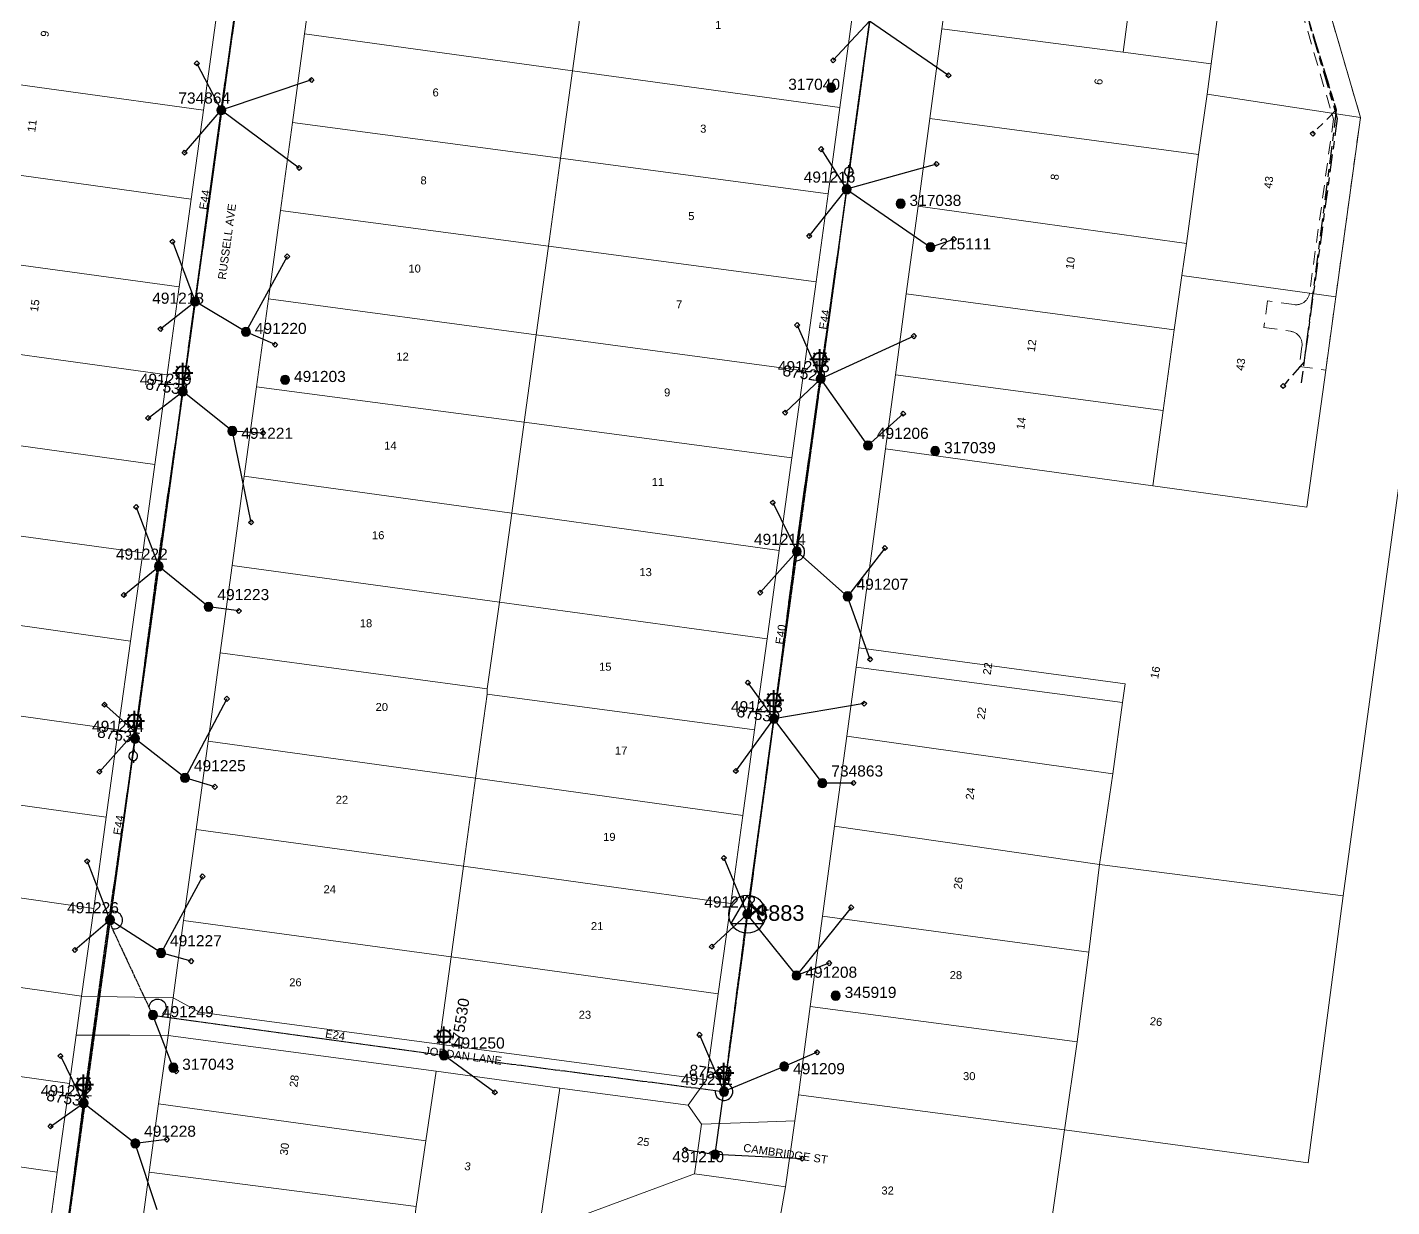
# Model space of a CAD drawing. Header units: metres. Extents: x 275581 to 277562, y 6265937 to 6267965.
# Drawn here: x 276412.4 to 276719.3, y 6266772.4 to 6267037.7 of the extents above; entities that cross this region are included whole.
import ezdxf
from ezdxf.enums import TextEntityAlignment as Align

# ---------------------------------------------------------------- set-up
doc = ezdxf.new("R2010")
doc.units = ezdxf.units.M
for name, pattern in [('Cable Exist OH', [1, 1, 0]), ('Cable Exist UG', [8.2, 4, -1.2, 1.8, -1.2]), ('Dash', [5, 3, -2])]:
    doc.linetypes.add(name, pattern=pattern)
doc.layers.get('0').update_dxf_attribs({"color": 6})
for name, color, linetype, lineweight in [('Cadastre Easements_SP_EXT', 9, 'Continuous', 5), ('Cadastre Land Parcels_SP_EXT', 9, 'Continuous', 5), ('Cadastre Roads_SP_EXT', 9, 'Continuous', 5)]:
    doc.layers.add(name, color=color, linetype=linetype, lineweight=lineweight)
for name, color, linetype in [('Equip_LV_EXT', 7, 'Continuous'), ('Equip_SP_LV_EXT', 7, 'Continuous'), ('Equip_SP_SL_EXT', 7, 'Continuous'), ('Mains_HV_EXT', 7, 'Continuous'), ('Mains_LV_EXT', 7, 'Continuous'), ('Mains_SL_EXT', 7, 'Continuous'), ('Services_SP_EXT', 7, 'Continuous'), ('Sub_SP_TR_HV_LV_EXT', 7, 'Continuous'), ('SupportsOH_SP_TR_HV_LV_SL_EXT', 7, 'Continuous'), ('Trench_SP_EXT', 7, 'Continuous')]:
    doc.layers.add(name, color=color, linetype=linetype)
doc.styles.add('iecARIAL', font='arial.ttf', dxfattribs={"height": 2})
doc.styles.add('POLE_LABEL', font='arial.ttf')
doc.styles.get("Standard").update_dxf_attribs({"font": 'arial.ttf'})

# ---------------------------------------------------------------- blocks, each defined once
blk = doc.blocks.new('SUB_POLE_EXT')
blk.add_wipeout([(0, 4.22), (0.42, 4.2), (0.83, 4.14), (1.21, 4.05), (1.62, 3.9), (1.99, 3.72), (2.35, 3.51), (2.68, 3.26), (2.99, 2.99), (3.28, 2.66), (3.52, 2.34), (3.76, 1.92), (3.9, 1.62), (4.04, 1.23), (4.18, 0.63), (4.22, 0), (4.18, -0.61), (4.06, -1.15), (3.9, -1.62), (3.58, -2.24), (3.22, -2.73), (2.97, -3.01), (2.68, -3.26), (2.36, -3.5), (2, -3.72), (1.64, -3.89), (1.25, -4.03), (0.82, -4.14), (0.42, -4.2), (0, -4.22), (-0.41, -4.2), (-0.8, -4.15), (-1.21, -4.05), (-1.62, -3.9), (-1.99, -3.73), (-2.35, -3.51), (-2.68, -3.26), (-2.96, -3.02), (-3.23, -2.72), (-3.51, -2.35), (-3.71, -2.01), (-3.91, -1.6), (-4.05, -1.21), (-4.16, -0.76), (-4.22, -0.14), (-4.21, 0.39), (-4.14, 0.83), (-4.03, 1.27), (-3.9, 1.63), (-3.71, 2.02), (-3.5, 2.37), (-3.28, 2.67), (-2.99, 2.99), (-2.68, 3.27), (-2.33, 3.52), (-1.98, 3.73), (-1.63, 3.9), (-1.2, 4.05), (-0.78, 4.15), (-0.4, 4.21)])
blk.add_line((2.16, 0.48), (2.16, 0.48, 0))
blk.add_lwpolyline([(-4.22, 0, 1), (4.22, 0, 1)], format="xyb", close=True)
blk.add_lwpolyline([(2.14, 0.52), (0, 4.22), (-3.66, -2.11), (3.66, -2.11)], close=True)
for tag, height, flags, p in [('ASSET_NUM', 3.5, 8, (2, 2)), ('STREET_CODE', 0.2, 9, (1.5, 0)), ('CONSTRUCTED_VOLTAGE', 0.2, 9, (1.5, -0.2)), ('OPERATING_VOLTAGE', 0.2, 9, (1.5, -0.6)), ('OPERATED_BY', 0.2, 9, (1.5, -0.8)), ('ORIENTATION', 0.2, 9, (1.5, -1.2)), ('OWNED_BY', 0.2, 9, (1.5, -1.4)), ('SECONDARY_VOLTAGE', 0.2, 9, (1.5, -1.6)), ('STATE', 0.2, 9, (1.5, -1.8)), ('SUBSTATION_TYPE', 0.2, 9, (1.5, -2)), ('STREETNAME', 0.2, 9, (1.5, -2.8)), ('SUBURB', 0.2, 9, (1.5, -3)), ('NO_PHASES', 0.2, 9, (1.5, -0.4)), ('MAINTAINED_BY', 0.2, 9, (1.5, -1)), ('USAGE', 0.2, 9, (1.5, -2.2)), ('LEGEND', 0.2, 9, (1.5, -2.4)), ('LOCATION', 0.2, 9, (1.5, -2.6)), ('Z', 0.2, 1, (1.5, -3.4)), ('NOTES', 0.2, 9, (1.5, -3.2))]:
    blk.add_attdef(tag, text='', height=height, dxfattribs=dict(flags=flags)).set_placement(p, align=Align.MIDDLE_LEFT)
blk = doc.blocks.new('LV_OH_LINKS_OPEN_EXT')
for p, q in [((-0.17, 4.97), (-0.17, 5.46)), ((0.17, 4.97), (0.17, 5.46)), ((-0.17, 3), (-0.17, 2.5)), ((0.17, 3), (0.17, 2.5))]:
    blk.add_line(p, q)
blk.add_lwpolyline([(0, 2.99, 1), (0, 4.98, 1)], format="xyb", close=True)
at = {"flags": 9}
for tag, p in [('ACTUAL_STATUS', (0, 0)), ('CONSTRUCTED_VOLTAGE', (0, -0.2)), ('OPERATING_VOLTAGE', (0, -0.6)), ('ORIENTATION', (0, -0.8)), ('OWNED_BY', (0, -1)), ('STATE', (0, -1.2)), ('SWITCH_TYPE', (0, -1.4)), ('NO_PHASES', (0, -0.4)), ('USAGE', (0, -1.6)), ('LEGEND', (0, -1.8)), ('NOTES', (0, -2))]:
    blk.add_attdef(tag, text='', height=0.2, dxfattribs=at).set_placement(p, align=Align.MIDDLE_LEFT)
at = {"flags": 1}
blk.add_attdef('Z', (0, 0), '', height=0.2, dxfattribs=at)
blk = doc.blocks.new('LV_OH_LINKS_DISTFUSE_EXT')
for p, q in [((0, 0), (0.96, 0)), ((3.84, 0), (4.8, 0))]:
    blk.add_line(p, q)
blk.add_lwpolyline([(3.84, -1.2), (3.84, 1.2), (0.96, -1.2), (0.96, 1.2)], close=True)
at = {"flags": 9}
for tag, p in [('ACTUAL_STATUS', (0, 0)), ('CONSTRUCTED_VOLTAGE', (0, -0.2)), ('OPERATING_VOLTAGE', (0, -0.6)), ('ORIENTATION', (0, -0.8)), ('OWNED_BY', (0, -1)), ('STATE', (0, -1.2)), ('SWITCH_TYPE', (0, -1.4)), ('NO_PHASES', (0, -0.4)), ('USAGE', (0, -1.6)), ('NOTES', (0, -1.8))]:
    blk.add_attdef(tag, text='', height=0.2, dxfattribs=at).set_placement(p, align=Align.MIDDLE_LEFT)
at = {"flags": 1}
blk.add_attdef('Z', (0, 0), '', height=0.2, dxfattribs=at)
blk = doc.blocks.new('SL_LANTERN_EXT')
at = {"lineweight": 40}
for p, q in [((0, 1.97), (0, 6.47)), ((-2.25, 4.22), (2.25, 4.22)), ((-1.46, 5.68), (-1.06, 5.28)), ((-1.46, 2.76), (-1.06, 3.16)), ((1.46, 5.68), (1.06, 5.28)), ((1.46, 2.76), (1.06, 3.16)), ((0, 0), (0, 2.72))]:
    blk.add_line(p, q, dxfattribs=at)
blk.add_circle((0, 4.22), 1.5, dxfattribs=at)
at = {"style": 'iecARIAL', "flags": 8}
blk.add_attdef('ASSET_NUM', (1.5, 1.5), '', height=2.5, dxfattribs=at)
for tag, p, height, flags in [('OPERATING_VOLTAGE', (0.98, -1.65), 0.2, 9), ('ORIENTATION', (0.98, -1.85), 0.2, 9), ('OWNED_BY', (0.98, -2.05), 0.2, 9), ('STATE', (0.98, -2.25), 0.2, 9), ('CONSTRUCTED_VOLTAGE', (0.98, -0.65), 0.2, 9), ('CONTROL_TYPE', (0.98, -0.85), 0.2, 9), ('LANTERN_PURPOSE', (0.98, -1.05), 0.2, 9), ('LANTERN_TYPE', (0.98, -1.25), 0.2, 9), ('NO_PHASES', (0.98, -1.45), 0.2, 9), ('USAGE', (0.98, -2.45), 0.2, 9), ('CEXIST', (0.98, -2.65), 0.2, 9), ('CNEW', (0.98, -2.85), 0.2, 9), ('CNUMBER', (0.98, -3.05), 0.2, 9), ('CREMOVE', (0.98, -3.25), 0.2, 9), ('LNUMBER', (2.18, -3.25), 2.5, 8), ('CREPLACE', (0.98, -3.45), 0.2, 9), ('LKINGHEIGHT', (0.98, -3.65), 0.2, 9), ('LBRACKET', (0.98, -3.85), 0.2, 9), ('LBRACKETVOCAB', (0.98, -4.05), 0.2, 9), ('LCATEGORY', (0.98, -4.25), 0.2, 9), ('LCHARGE1', (0.98, -4.45), 0.2, 9), ('LCHARGE1PERCENT', (0.98, -4.65), 0.2, 9), ('LCHARGE2', (0.98, -4.85), 0.2, 9), ('LCHARGE2PERCENT', (0.98, -5.05), 0.2, 9), ('LCHARGE3', (0.98, -5.25), 0.2, 9), ('LCHARGE3PERCENT', (0.98, -5.45), 0.2, 9), ('LEXIST', (0.98, -5.65), 0.2, 9), ('LLAMP', (0.98, -5.85), 0.2, 9), ('LLAMPVOCAB', (0.98, -6.05), 0.2, 9), ('LMAST', (0.98, -6.25), 0.2, 9), ('STREETNAME', (0.98, -9.25), 0.2, 9), ('LMASTVOCAB', (0.98, -6.45), 0.2, 9), ('LNEW', (0.98, -6.65), 0.2, 9), ('LANTNUMBER', (0.98, -6.85), 0.2, 9), ('LOUTREACH', (0.98, -7.25), 0.2, 9), ('LOUTREACHVOCAB', (0.98, -7.45), 0.2, 9), ('LRATECODE', (0.98, -7.65), 0.2, 9), ('LREMOVE', (0.98, -7.85), 0.2, 9), ('LREPLACE', (0.98, -8.05), 0.2, 9), ('LTYPE', (0.98, -8.25), 0.2, 9), ('LTYPEVOCAB', (0.98, -8.45), 0.2, 9), ('LEGEND', (0.98, -8.65), 0.2, 9), ('LOCATION', (0.98, -8.85), 0.2, 9), ('NOTES', (0.98, -9.05), 0.2, 9), ('SUBURB', (0.98, -9.45), 0.2, 1)]:
    blk.add_attdef(tag, p, '', height=height, dxfattribs=dict(flags=flags))
blk = doc.blocks.new('CCP_EXT')
blk.add_wipeout([(0, 0.57), (0.57, 0), (0, -0.57), (-0.57, 0)])
blk.add_lwpolyline([(-0.57, 0), (0, 0.57), (0.57, 0), (0, -0.57), (-0.57, 0)])
at = {"flags": 1}
blk.add_attdef('Z', (0, 0), '', height=0.2, dxfattribs=at)
at = {"flags": 9}
for tag, p in [('CCP_TYPE', (0, 0)), ('CONSTRUCTED_VOLTAGE', (0, -0.2)), ('OPERATING_VOLTAGE', (0, -0.6)), ('ORIENTATION', (0, -0.8)), ('OWNED_BY', (0, -1)), ('STATE', (0, -1.8)), ('NO_PHASES', (0, -0.4)), ('USAGE', (0, -1.2)), ('LEGEND', (0, -1.4)), ('LIFE_SUPPORT', (0, -1.6)), ('NOTES', (0, -2))]:
    blk.add_attdef(tag, text='', height=0.2, dxfattribs=at).set_placement(p, align=Align.MIDDLE_LEFT)
blk = doc.blocks.new('POLE_EXT')
blk.add_hatch(color=256).paths.add_polyline_path([(-1, 0, 1), (1, 0, 1)])
blk.add_lwpolyline([(-1, 0, 1), (1, 0, 1)], format="xyb", close=True)
for tag, height, flags, p in [('pNumber', 2.5, 8, (-17.84, 2.07)), ('OWNED_BY', 0.2, 9, (1.35, -0.4)), ('SPECIAL_USE', 0.2, 9, (1.35, -0.8)), ('STATE', 0.2, 9, (1.35, -1)), ('cLV', 0.2, 9, (1.35, -1.4)), ('hDepth', 0.2, 9, (1.35, -1.6)), ('hDia', 0.2, 9, (1.35, -1.8)), ('cHV', 0.2, 9, (1.35, -2)), ('PARENT', 0.2, 9, (1.35, -0.6)), ('USAGE', 0.2, 9, (1.35, -1.2)), ('LBRACKET', 0.2, 9, (1.35, -2.2)), ('LExisting', 0.2, 9, (1.35, -2.4)), ('LANTNUMBER', 0.2, 9, (1.35, -2.6)), ('LOther', 0.2, 9, (1.35, -2.8)), ('LRemove', 0.2, 9, (1.35, -3)), ('cLinedev', 0.2, 9, (1.35, -3.4)), ('pExisting', 0.2, 9, (1.35, -3.8)), ('pFooting', 0.2, 9, (1.35, -4.4)), ('pNew', 0.2, 9, (1.35, -4.6)), ('pRelocate', 0.2, 9, (1.35, -5)), ('pRemove', 0.2, 9, (1.35, -5.2)), ('pReplace', 0.2, 9, (1.35, -5.4)), ('pStay', 0.2, 9, (1.35, -5.6)), ('pType', 0.2, 9, (1.35, -5.8)), ('cspan', 0.2, 9, (1.35, -6)), ('STREETNAME', 0.2, 9, (1.35, -6.2)), ('LEGEND', 0.2, 9, (1.35, -3.2)), ('LOCATION', 0.2, 9, (1.35, -3.6)), ('PFNUMBER', 0.2, 9, (1.35, -4)), ('NEWPFNUMBER', 0.2, 9, (1.35, -4.2)), ('SUBURB', 0.2, 9, (1.35, -6.4)), ('OPERATED_BY', 0.2, 9, (1.36, -7.01)), ('NOTES', 0.2, 9, (1.35, -6.6)), ('MAINTAINED_BY', 0.2, 9, (1.36, -6.81))]:
    blk.add_attdef(tag, text='', height=height, dxfattribs=dict(flags=flags)).set_placement(p, align=Align.MIDDLE_LEFT)
at = {"style": 'POLE_LABEL'}
for tag, height, flags, p in [('ASSET_NUM', 2.5, 8, (2, 2)), ('STRUCTURE_PLANT_NUMBER', 0.2, 9, (1.35, 0.03)), ('STREET_CODE', 0.2, 9, (1.35, -0.2))]:
    blk.add_attdef(tag, text='', height=height, dxfattribs=dict(at, flags=flags)).set_placement(p, align=Align.MIDDLE_LEFT)
at = {"flags": 1}
blk.add_attdef('Z', (1.35, -7.33), '', height=0.2, dxfattribs=at)

msp = doc.modelspace()

# ---------------------------------------------------------------- linework, layer by layer
at = {"layer": 'Cadastre Land Parcels_SP_EXT', "linetype": 'Continuous'}
for points in [[(276701.92, 6267053), (276699.64, 6267060.83), (276706.32, 6267109.2), (276700.52, 6267108.93), (276698.3, 6267108.83), (276689.29, 6267108.41), (276678.74, 6267029.47), (276677.79, 6267022.68), (276705.83, 6267018.4), (276706.4, 6267018.32), (276712.29, 6267017.42), (276701.92, 6267053)], [(276678.74, 6267029.47), (276689.29, 6267108.41), (276668.88, 6267107.54), (276663.47, 6267068.4), (276661.47, 6267051.57), (276658.95, 6267032.07), (276678.74, 6267029.47)], [(276734.1, 6267031.83), (276726.35, 6267032.9), (276726.9, 6267036.86), (276728.46, 6267048.17), (276729.15, 6267053.13), (276729.64, 6267056.68), (276716.34, 6267058.52), (276699.63, 6267060.83), (276701.92, 6267053), (276712.29, 6267017.42), (276706.75, 6266977.07), (276704.48, 6266960.54), (276700.25, 6266929.75), (276665.56, 6266934.51), (276605.47, 6266942.87), (276603.27, 6266926.47), (276601.1, 6266910.52), (276599.43, 6266898.09), (276659.38, 6266889.99), (276658.8, 6266885.81), (276656.57, 6266869.75), (276653.61, 6266849.33), (276708.42, 6266842.29), (276734.1, 6267031.83)], [(276661.47, 6267051.57), (276620.8, 6267057.14), (276618.14, 6267037.36), (276658.95, 6267032.07), (276661.47, 6267051.57)], [(276537.81, 6267048.17), (276477.52, 6267056.24), (276474.81, 6267036.21), (276535.03, 6267027.89), (276537.81, 6267048.17)], [(276597.99, 6267040.04), (276578.47, 6267042.69), (276558.34, 6267045.41), (276537.81, 6267048.17), (276535.03, 6267027.89), (276595.16, 6267019.66), (276597.99, 6267040.04)], [(276454.81, 6267039.24), (276394.06, 6267047.48), (276393.56, 6267043.9), (276391.27, 6267027.41), (276452.02, 6267019.07), (276454.81, 6267039.24)], [(276535.03, 6267027.89), (276474.81, 6267036.21), (276472.1, 6267016.25), (276532.33, 6267008.22), (276535.03, 6267027.89)], [(276658.95, 6267032.07), (276618.14, 6267037.36), (276615.44, 6267017.2), (276675.88, 6267009.08), (276677.79, 6267022.68), (276678.74, 6267029.47), (276658.95, 6267032.07)], [(276452.02, 6267019.07), (276391.27, 6267027.41), (276389.84, 6267017.15), (276388.5, 6267007.52), (276449.3, 6266999), (276452.02, 6267019.07)], [(276595.16, 6267019.66), (276535.03, 6267027.89), (276532.33, 6267008.22), (276592.55, 6267000.19), (276595.16, 6267019.66)], [(276712.29, 6267017.42), (276706.4, 6267018.32), (276705.83, 6267018.4), (276677.79, 6267022.68), (276675.88, 6267009.08), (276673.13, 6266989.06), (276672.12, 6266981.83), (276700.83, 6266977.89), (276706.75, 6266977.07), (276712.29, 6267017.42)], [(276675.88, 6267009.08), (276615.44, 6267017.2), (276612.83, 6266997.48), (276673.13, 6266989.06), (276675.88, 6267009.08)], [(276532.33, 6267008.22), (276472.1, 6267016.25), (276469.38, 6266996.49), (276529.62, 6266988.44), (276532.33, 6267008.22)], [(276592.55, 6267000.19), (276532.33, 6267008.22), (276529.62, 6266988.44), (276589.83, 6266980.43), (276592.55, 6267000.19)], [(276449.3, 6266999), (276388.5, 6267007.52), (276386.12, 6266990.39), (276385.78, 6266987.6), (276446.59, 6266979.32), (276449.3, 6266999)], [(276529.62, 6266988.44), (276469.38, 6266996.49), (276466.66, 6266976.63), (276526.89, 6266968.54), (276529.62, 6266988.44)], [(276672.12, 6266981.83), (276673.13, 6266989.06), (276612.83, 6266997.48), (276610.14, 6266977.7), (276670.41, 6266969.63), (276672.12, 6266981.83)], [(276446.59, 6266979.32), (276385.78, 6266987.6), (276383.01, 6266967.94), (276443.87, 6266959.48), (276446.59, 6266979.32)], [(276589.83, 6266980.43), (276529.62, 6266988.44), (276526.89, 6266968.54), (276587.11, 6266960.38), (276589.83, 6266980.43)], [(276704.48, 6266960.54), (276706.75, 6266977.07), (276700.83, 6266977.89), (276672.12, 6266981.83), (276670.41, 6266969.63), (276667.89, 6266951.48), (276665.56, 6266934.51), (276700.25, 6266929.75), (276704.48, 6266960.54)], [(276670.41, 6266969.63), (276610.14, 6266977.7), (276607.71, 6266959.5), (276667.89, 6266951.48), (276670.41, 6266969.63)], [(276526.89, 6266968.54), (276466.66, 6266976.63), (276463.95, 6266956.84), (276524.2, 6266948.85), (276526.89, 6266968.54)], [(276443.87, 6266959.48), (276383.01, 6266967.94), (276380.26, 6266947.79), (276441.11, 6266939.32), (276443.87, 6266959.48)], [(276587.11, 6266960.38), (276526.89, 6266968.54), (276524.2, 6266948.85), (276584.4, 6266940.82), (276587.11, 6266960.38)], [(276667.89, 6266951.48), (276607.71, 6266959.5), (276605.47, 6266942.87), (276665.56, 6266934.51), (276667.89, 6266951.48)], [(276524.2, 6266948.85), (276463.95, 6266956.84), (276461.23, 6266936.71), (276521.39, 6266928.36), (276524.2, 6266948.85)], [(276441.11, 6266939.32), (276380.26, 6266947.79), (276377.54, 6266927.75), (276438.4, 6266919.5), (276441.11, 6266939.32)], [(276584.4, 6266940.82), (276524.2, 6266948.85), (276521.39, 6266928.36), (276581.53, 6266920.01), (276584.4, 6266940.82)], [(276521.39, 6266928.36), (276461.23, 6266936.71), (276458.52, 6266916.65), (276518.66, 6266908.39), (276521.39, 6266928.36)], [(276581.53, 6266920.01), (276521.39, 6266928.36), (276518.66, 6266908.39), (276578.81, 6266900.15), (276581.53, 6266920.01)], [(276435.62, 6266899.59), (276438.4, 6266919.5), (276377.54, 6266927.75), (276374.88, 6266908.24), (276435.62, 6266899.59)], [(276518.66, 6266908.39), (276458.52, 6266916.65), (276455.8, 6266896.99), (276515.87, 6266888.89), (276518.66, 6266908.39)], [(276432.89, 6266879.67), (276435.62, 6266899.59), (276374.88, 6266908.24), (276372.15, 6266888.21), (276432.89, 6266879.67)], [(276578.81, 6266900.15), (276518.66, 6266908.39), (276515.87, 6266888.89), (276515.83, 6266887.65), (276575.98, 6266879.63), (276578.81, 6266900.15)], [(276599.43, 6266898.09), (276598.84, 6266893.75), (276658.8, 6266885.81), (276659.38, 6266889.99), (276599.43, 6266898.09)], [(276515.87, 6266888.89), (276455.8, 6266896.99), (276453.09, 6266877.12), (276513.23, 6266868.75), (276515.83, 6266887.65), (276515.87, 6266888.89)], [(276658.8, 6266885.81), (276598.84, 6266893.75), (276596.74, 6266878.22), (276656.57, 6266869.75), (276658.8, 6266885.81)], [(276432.89, 6266879.67), (276372.15, 6266888.21), (276369.45, 6266868.44), (276430.18, 6266860.01), (276432.89, 6266879.67)], [(276575.98, 6266879.63), (276515.83, 6266887.65), (276513.23, 6266868.75), (276573.37, 6266860.35), (276575.98, 6266879.63)], [(276513.23, 6266868.75), (276453.09, 6266877.12), (276450.37, 6266857.25), (276510.52, 6266848.97), (276513.23, 6266868.75)], [(276656.57, 6266869.75), (276596.74, 6266878.22), (276594.01, 6266857.94), (276653.61, 6266849.33), (276656.57, 6266869.75)], [(276430.18, 6266860.01), (276369.45, 6266868.44), (276366.67, 6266848.16), (276427.35, 6266839.43), (276430.18, 6266860.01)], [(276653.61, 6266849.33), (276594.01, 6266857.94), (276591.29, 6266837.73), (276651.21, 6266829.64), (276653.61, 6266849.33)], [(276510.52, 6266848.97), (276450.37, 6266857.25), (276447.57, 6266836.76), (276507.75, 6266828.55), (276510.52, 6266848.97)], [(276708.42, 6266842.29), (276653.61, 6266849.33), (276651.21, 6266829.64), (276648.55, 6266809.45), (276645.81, 6266790.09), (276645.73, 6266789.67), (276700.52, 6266782.24), (276708.42, 6266842.29)], [(276427.35, 6266839.43), (276366.67, 6266848.16), (276363.92, 6266828.32), (276424.61, 6266819.71), (276427.35, 6266839.43)], [(276507.75, 6266828.55), (276447.57, 6266836.76), (276445.2, 6266819.35), (276451.13, 6266816.14), (276505.04, 6266808.94), (276507.75, 6266828.55)], [(276651.21, 6266829.64), (276591.29, 6266837.73), (276588.55, 6266817.44), (276648.55, 6266809.45), (276651.21, 6266829.64)], [(276424.61, 6266819.71), (276363.92, 6266828.32), (276361.22, 6266808.63), (276421.93, 6266800.12), (276423.41, 6266810.95), (276424.61, 6266819.71)], [(276567.85, 6266820.24), (276507.75, 6266828.55), (276505.04, 6266808.94), (276565.18, 6266800.88), (276567.85, 6266820.24)], [(276648.55, 6266809.45), (276588.55, 6266817.44), (276585.86, 6266797.53), (276645.73, 6266789.67), (276645.81, 6266790.09), (276648.55, 6266809.45)], [(276419.16, 6266780.15), (276421.93, 6266800.12), (276361.22, 6266808.63), (276358.47, 6266788.67), (276419.16, 6266780.15)], [(276504.4, 6266802.83), (276444.1, 6266810.9), (276441.97, 6266795.52), (276502.1, 6266787.22), (276504.4, 6266802.83)], [(276527.5, 6266766.82), (276532.17, 6266799.07), (276504.4, 6266802.83), (276502.1, 6266787.22), (276499.89, 6266772.4), (276497.71, 6266755.86), (276527.5, 6266766.82)], [(276562.52, 6266779.76), (276564.07, 6266790.9), (276561.04, 6266795.21), (276532.17, 6266799.07), (276527.5, 6266766.82), (276562.52, 6266779.76)], [(276645.73, 6266789.67), (276585.86, 6266797.53), (276585.04, 6266791.65), (276582.98, 6266776.83), (276578.82, 6266753.39), (276610.79, 6266749.31), (276642.54, 6266767.42), (276645.73, 6266789.67)], [(276502.1, 6266787.22), (276441.97, 6266795.52), (276439.87, 6266780.16), (276499.89, 6266772.4), (276502.1, 6266787.22)], [(276416.44, 6266760.32), (276419.16, 6266780.15), (276358.47, 6266788.67), (276355.8, 6266769.04), (276416.44, 6266760.32)], [(276499.89, 6266772.4), (276439.87, 6266780.16), (276437.68, 6266763.83), (276497.71, 6266755.86), (276499.89, 6266772.4)]]:
    msp.add_lwpolyline(points, close=True, dxfattribs=at)
for points in [[(276830.32, 6266632.86), (276858.2, 6266832.83), (276882.15, 6267004.63), (276836.6, 6267043.89), (276794.57, 6267059.99), (276794.57, 6267059.99), (276800.84, 6267103.66), (276793.58, 6267104.21), (276785.73, 6267048.81), (276754.22, 6267053.26), (276750.93, 6267029.5), (276734.1, 6267031.83), (276708.42, 6266842.29), (276700.52, 6266782.24), (276645.73, 6266789.67), (276642.54, 6266767.42)], [(276578.82, 6266753.39), (276582.98, 6266776.83), (276572.84, 6266778.3), (276562.52, 6266779.76), (276527.5, 6266766.82)]]:
    msp.add_lwpolyline(points, dxfattribs=at)
at = {"layer": 'Mains_LV_EXT', "linetype": 'Cable Exist OH'}
for points in [[(276456.05, 6267019.04), (276461.47, 6267057.64)], [(276596.71, 6267001.24), (276601.89, 6267039.08)], [(276450.16, 6266976.15), (276456.05, 6267019.04)], [(276596.71, 6267001.24), (276590.89, 6266958.6)], [(276447.38, 6266955.75), (276450.16, 6266976.15)], [(276442, 6266916.41), (276447.38, 6266955.75)], [(276590.89, 6266958.6), (276585.22, 6266919.67)], [(276580.35, 6266882.11), (276585.22, 6266919.67)], [(276436.64, 6266877.69), (276442, 6266916.41)], [(276430.71, 6266836.67), (276440.6, 6266815.46)], [(276440.6, 6266815.46), (276506.15, 6266806.44)], [(276419.84, 6266755.81), (276425.09, 6266795.66)]]:
    msp.add_lwpolyline(points, dxfattribs=at)
at = {"layer": 'Mains_LV_EXT', "linetype": 'Continuous'}
for points in [[(276584.96, 6266917.68, 1.030764), (276585.49, 6266921.65)], [(276431.55, 6266834.86, 1.341068), (276430.99, 6266838.65)], [(276442.58, 6266815.19, 1.684754), (276439.75, 6266817.28)], [(276567.14, 6266798.52, 2.411971), (276569.38, 6266800.24)]]:
    msp.add_lwpolyline(points, format="xyb", dxfattribs=at)
at = {"layer": 'Services_SP_EXT'}
for points in [[(276596.71, 6267001.24), (276615.58, 6266988.22)], [(276461.59, 6266969.19), (276450.16, 6266976)], [(276458.55, 6266946.87), (276447.38, 6266955.75)], [(276596.94, 6266909.66), (276585.52, 6266919.75)], [(276447.9, 6266868.84), (276436.64, 6266877.69)], [(276442.52, 6266829.45), (276431.02, 6266836.87)], [(276567.15, 6266784.12), (276569.12, 6266798.26)], [(276436.7, 6266786.6), (276425.09, 6266795.66)], [(276441.65, 6266771.63), (276436.7, 6266786.6)]]:
    msp.add_lwpolyline(points, dxfattribs=at)

# ---------------------------------------------------------------- block references
at = {"layer": 'Equip_SP_LV_EXT'}
for p, rotation in [((276596.71, 6267001.24), 352.7770679265965), ((276436.64, 6266877.69), 174.4721967064229)]:
    msp.add_blockref('LV_OH_LINKS_OPEN_EXT', p, dxfattribs=dict(at, rotation=rotation))
at = {"layer": 'Equip_SP_SL_EXT'}
ref = msp.add_blockref('SL_LANTERN_EXT', (276590.69, 6266958.78), dxfattribs=at)
ref.add_attrib('ASSET_NUM', '87529', dxfattribs={"layer": '0', "height": 2.5, "rotation": 351.166, "style": 'iecARIAL'}).set_placement((276592.19, 6266960.28), align=Align.TOP_RIGHT)
ref = msp.add_blockref('SL_LANTERN_EXT', (276447.38, 6266955.75), dxfattribs=at)
ref.add_attrib('ASSET_NUM', '87534', dxfattribs={"layer": '0', "height": 2.5, "rotation": 350.9972, "style": 'iecARIAL'}).set_placement((276448.88, 6266957.25), align=Align.TOP_RIGHT)
ref = msp.add_blockref('SL_LANTERN_EXT', (276580.35, 6266882.11), dxfattribs=at)
ref.add_attrib('ASSET_NUM', '87530', dxfattribs={"layer": '0', "height": 2.5, "rotation": 351.2952, "style": 'iecARIAL'}).set_placement((276581.85, 6266883.61), align=Align.TOP_RIGHT)
ref = msp.add_blockref('SL_LANTERN_EXT', (276436.51, 6266877.42), dxfattribs=at)
ref.add_attrib('ASSET_NUM', '87535', dxfattribs={"layer": '0', "height": 2.5, "rotation": 350.8898, "style": 'iecARIAL'}).set_placement((276438.01, 6266878.92), align=Align.TOP_RIGHT)
ref = msp.add_blockref('SL_LANTERN_EXT', (276506.15, 6266806.44), dxfattribs=at)
ref.add_attrib('ASSET_NUM', '175530', dxfattribs={"layer": '0', "height": 2.5, "rotation": 81.2118, "style": 'iecARIAL'}).set_placement((276507.65, 6266807.94), align=Align.TOP_LEFT)
ref = msp.add_blockref('SL_LANTERN_EXT', (276425.09, 6266795.66), dxfattribs=at)
ref.add_attrib('ASSET_NUM', '87536', dxfattribs={"layer": '0', "height": 2.5, "rotation": 350.8852, "style": 'iecARIAL'}).set_placement((276426.59, 6266797.16), align=Align.TOP_RIGHT)
ref = msp.add_blockref('SL_LANTERN_EXT', (276569.12, 6266798.26), dxfattribs=at)
ref.add_attrib('ASSET_NUM', '87531', dxfattribs={"layer": '0', "height": 2.5, "rotation": 351.2558, "style": 'iecARIAL'}).set_placement((276570.62, 6266799.76), align=Align.BOTTOM_RIGHT)
at = {"layer": 'Sub_SP_TR_HV_LV_EXT'}
ref = msp.add_blockref('SUB_POLE_EXT', (276574.35, 6266838.18), dxfattribs=at)
ref.add_attrib('ASSET_NUM', '8883', dxfattribs={"layer": '0', "height": 3.5}).set_placement((276576.35, 6266838.43), align=Align.MIDDLE_LEFT)
at = {"layer": 'SupportsOH_SP_TR_HV_LV_SL_EXT'}
ref = msp.add_blockref('POLE_EXT', (276593.23, 6267024.12), dxfattribs=at)
ref.add_attrib('ASSET_NUM', '317040', dxfattribs={"layer": '0', "height": 2.5, "style": 'POLE_LABEL'}).set_placement((276595.23, 6267024.87), align=Align.MIDDLE_RIGHT)
ref = msp.add_blockref('POLE_EXT', (276456.05, 6267019.04), dxfattribs=at)
ref.add_attrib('ASSET_NUM', '734864', dxfattribs={"layer": '0', "height": 2.5, "rotation": 0.0551, "style": 'POLE_LABEL'}).set_placement((276458.05, 6267019.79), align=Align.BOTTOM_RIGHT)
ref = msp.add_blockref('POLE_EXT', (276596.71, 6267001.24), dxfattribs=at)
ref.add_attrib('ASSET_NUM', '491216', dxfattribs={"layer": '0', "height": 2.5, "style": 'POLE_LABEL'}).set_placement((276598.71, 6267001.99), align=Align.BOTTOM_RIGHT)
ref = msp.add_blockref('POLE_EXT', (276608.86, 6266998), dxfattribs=at)
ref.add_attrib('ASSET_NUM', '317038', dxfattribs={"layer": '0', "height": 2.5, "style": 'POLE_LABEL'}).set_placement((276610.86, 6266998.75), align=Align.MIDDLE_LEFT)
ref = msp.add_blockref('POLE_EXT', (276450.16, 6266976), dxfattribs=at)
ref.add_attrib('ASSET_NUM', '491218', dxfattribs={"layer": '0', "height": 2.5, "rotation": 0.0092, "style": 'POLE_LABEL'}).set_placement((276452.16, 6266976.75), align=Align.MIDDLE_RIGHT)
ref = msp.add_blockref('POLE_EXT', (276590.89, 6266958.6), dxfattribs=at)
ref.add_attrib('ASSET_NUM', '491215', dxfattribs={"layer": '0', "height": 2.5, "style": 'POLE_LABEL'}).set_placement((276592.89, 6266959.35), align=Align.BOTTOM_RIGHT)
ref = msp.add_blockref('POLE_EXT', (276447.38, 6266955.75), dxfattribs=at)
ref.add_attrib('ASSET_NUM', '491219', dxfattribs={"layer": '0', "height": 2.5, "rotation": 359.9839, "style": 'POLE_LABEL'}).set_placement((276449.38, 6266956.5), align=Align.BOTTOM_RIGHT)
ref = msp.add_blockref('POLE_EXT', (276470.41, 6266958.39), dxfattribs=at)
ref.add_attrib('ASSET_NUM', '491203', dxfattribs={"layer": '0', "height": 2.5, "style": 'POLE_LABEL'}).set_placement((276472.41, 6266959.14), align=Align.MIDDLE_LEFT)
ref = msp.add_blockref('POLE_EXT', (276601.52, 6266943.6), dxfattribs=at)
ref.add_attrib('ASSET_NUM', '491206', dxfattribs={"layer": '0', "height": 2.5, "style": 'POLE_LABEL'}).set_placement((276603.52, 6266944.35), align=Align.BOTTOM_LEFT)
ref = msp.add_blockref('POLE_EXT', (276616.63, 6266942.37), dxfattribs=at)
ref.add_attrib('ASSET_NUM', '317039', dxfattribs={"layer": '0', "height": 2.5, "style": 'POLE_LABEL'}).set_placement((276618.63, 6266943.12), align=Align.MIDDLE_LEFT)
ref = msp.add_blockref('POLE_EXT', (276585.52, 6266919.75), dxfattribs=at)
ref.add_attrib('ASSET_NUM', '491214', dxfattribs={"layer": '0', "height": 2.5, "style": 'POLE_LABEL'}).set_placement((276587.52, 6266920.5), align=Align.BOTTOM_RIGHT)
ref = msp.add_blockref('POLE_EXT', (276442, 6266916.41), dxfattribs=at)
ref.add_attrib('ASSET_NUM', '491222', dxfattribs={"layer": '0', "height": 2.5, "rotation": 359.9428, "style": 'POLE_LABEL'}).set_placement((276444, 6266917.16), align=Align.BOTTOM_RIGHT)
ref = msp.add_blockref('POLE_EXT', (276596.94, 6266909.66), dxfattribs=at)
ref.add_attrib('ASSET_NUM', '491207', dxfattribs={"layer": '0', "height": 2.5, "style": 'POLE_LABEL'}).set_placement((276598.94, 6266910.41), align=Align.BOTTOM_LEFT)
ref = msp.add_blockref('POLE_EXT', (276580.35, 6266882.11), dxfattribs=at)
ref.add_attrib('ASSET_NUM', '491213', dxfattribs={"layer": '0', "height": 2.5, "rotation": 0.029, "style": 'POLE_LABEL'}).set_placement((276582.35, 6266882.86), align=Align.BOTTOM_RIGHT)
ref = msp.add_blockref('POLE_EXT', (276436.64, 6266877.69), dxfattribs=at)
ref.add_attrib('ASSET_NUM', '491224', dxfattribs={"layer": '0', "height": 2.5, "rotation": 0.0512, "style": 'POLE_LABEL'}).set_placement((276438.64, 6266878.44), align=Align.BOTTOM_RIGHT)
ref = msp.add_blockref('POLE_EXT', (276431.02, 6266836.87), dxfattribs=at)
ref.add_attrib('ASSET_NUM', '491226', dxfattribs={"layer": '0', "height": 2.5, "rotation": 359.9824, "style": 'POLE_LABEL'}).set_placement((276433.02, 6266837.62), align=Align.BOTTOM_RIGHT)
ref = msp.add_blockref('POLE_EXT', (276594.27, 6266819.83), dxfattribs=at)
ref.add_attrib('ASSET_NUM', '345919', dxfattribs={"layer": '0', "height": 2.5, "style": 'POLE_LABEL'}).set_placement((276596.27, 6266820.58), align=Align.MIDDLE_LEFT)
ref = msp.add_blockref('POLE_EXT', (276440.68, 6266815.49), dxfattribs=at)
ref.add_attrib('ASSET_NUM', '491249', dxfattribs={"layer": '0', "height": 2.5, "rotation": 0.0351, "style": 'POLE_LABEL'}).set_placement((276442.68, 6266816.24), align=Align.MIDDLE_LEFT)
ref = msp.add_blockref('POLE_EXT', (276506.15, 6266806.44), dxfattribs=at)
ref.add_attrib('ASSET_NUM', '491250', dxfattribs={"layer": '0', "height": 2.5, "rotation": 0.0168, "style": 'POLE_LABEL'}).set_placement((276508.15, 6266807.19), align=Align.BOTTOM_LEFT)
ref = msp.add_blockref('POLE_EXT', (276569.12, 6266798.26), dxfattribs=at)
ref.add_attrib('ASSET_NUM', '491211', dxfattribs={"layer": '0', "height": 2.5, "rotation": 359.9519, "style": 'POLE_LABEL'}).set_placement((276571.12, 6266799.01), align=Align.BOTTOM_RIGHT)
ref = msp.add_blockref('POLE_EXT', (276582.67, 6266803.92), dxfattribs=at)
ref.add_attrib('ASSET_NUM', '491209', dxfattribs={"layer": '0', "height": 2.5, "style": 'POLE_LABEL'}).set_placement((276584.67, 6266804.67), align=Align.TOP_LEFT)
ref = msp.add_blockref('POLE_EXT', (276425.09, 6266795.66), dxfattribs=at)
ref.add_attrib('ASSET_NUM', '491252', dxfattribs={"layer": '0', "height": 2.5, "rotation": 359.534, "style": 'POLE_LABEL'}).set_placement((276427.09, 6266796.41), align=Align.BOTTOM_RIGHT)

# ---------------------------------------------------------------- texts
at = {"layer": 'Cadastre Land Parcels_SP_EXT'}
for s, p in [('1', (276567.13, 6267037.31)), ('6', (276503.57, 6267022.14)), ('3', (276563.77, 6267013.99)), ('8', (276500.86, 6267002.35)), ('5', (276561.08, 6266994.32)), ('10', (276498.14, 6266982.52)), ('7', (276558.36, 6266974.45)), ('12', (276495.43, 6266962.71)), ('9', (276555.65, 6266954.65)), ('14', (276492.69, 6266942.69)), ('11', (276552.88, 6266934.51)), ('16', (276489.95, 6266922.53)), ('13', (276550.1, 6266914.23)), ('18', (276487.21, 6266902.73)), ('15', (276541.03, 6266892.94)), ('20', (276490.76, 6266883.88)), ('17', (276544.61, 6266874.09)), ('22', (276481.8, 6266863.02)), ('19', (276541.94, 6266854.66)), ('24', (276479.05, 6266842.88)), ('21', (276539.19, 6266834.58)), ('26', (276471.34, 6266821.95)), ('28', (276619.9, 6266823.57)), ('23', (276536.45, 6266814.65)), ('30', (276622.9, 6266800.84)), ('32', (276604.54, 6266775.11))]:
    msp.add_text(s, height=1.8, dxfattribs=at).set_placement(p)
for s, rotation, p in [('9', 82.12, (276417.15, 6267035.42)), ('6', 82.3382, (276654.16, 6267024.64)), ('11', 82.27, (276414.19, 6267014.03)), ('8', 82.4003, (276644.32, 6267003.2)), ('43', 82.09, (276692.34, 6267001.3)), ('10', 82.403, (276647.73, 6266983.14)), ('15', 82.18, (276414.81, 6266973.58)), ('12', 82.4, (276639.04, 6266964.58)), ('43', 82.09, (276686.04, 6266960.34)), ('14', 82.31, (276636.66, 6266947.09)), ('22', 82.24, (276629.11, 6266891.91)), ('16', 79.1887, (276666.76, 6266891)), ('22', 82.3195, (276627.74, 6266881.88)), ('24', 82.3172, (276625.23, 6266863.81)), ('26', 82.3157, (276622.53, 6266843.66)), ('26', 354.5635, (276664.84, 6266813.25)), ('28', 82.119, (276473.14, 6266799.12)), ('25', 350.8684, (276549.46, 6266786.35)), ('30', 82.2043, (276470.96, 6266783.83)), ('3', 349.3258, (276510.63, 6266780.7))]:
    msp.add_text(s, height=1.8, rotation=rotation, dxfattribs=at).set_placement(p)
at = {"layer": 'Cadastre Roads_SP_EXT'}
for s, rotation, p in [('RUSSELL AVE', 82.1794, (276457.06, 6266980.84)), ('JORDAN LANE', 352.3695, (276501.59, 6266806.63))]:
    msp.add_text(s, height=1.8, rotation=rotation, dxfattribs=at).set_placement(p)
at = {"layer": 'Mains_LV_EXT'}
for s, rotation, p in [('E44', 81.1673, (276452.83, 6266996.55)), ('E44', 80.9001, (276592.25, 6266969.59)), ('E40', 81.3255, (276582.43, 6266898.76)), ('E44', 80.6919, (276433.49, 6266855.87)), ('E24', 351.2131, (276479.34, 6266810.44))]:
    msp.add_text(s, height=1.8, rotation=rotation, dxfattribs=at).set_placement(p)

# ---------------------------------------------------------------- next in the draw order: linework, layer by layer
at = {"layer": 'Cadastre Land Parcels_SP_EXT', "linetype": 'Continuous'}
for points in [[(276573.37, 6266860.35), (276513.23, 6266868.75), (276510.52, 6266848.97), (276570.65, 6266840.57), (276573.37, 6266860.35)], [(276570.65, 6266840.57), (276510.52, 6266848.97), (276507.75, 6266828.55), (276567.85, 6266820.24), (276570.65, 6266840.57)]]:
    msp.add_lwpolyline(points, close=True, dxfattribs=at)
at = {"layer": 'Mains_LV_EXT', "linetype": 'Cable Exist OH'}
for points in [[(276574.35, 6266838.18), (276580.35, 6266882.11)], [(276569.12, 6266798.26), (276574.35, 6266838.18)]]:
    msp.add_lwpolyline(points, dxfattribs=at)
at = {"layer": 'Services_SP_EXT'}
msp.add_lwpolyline([(276585.43, 6266824.37), (276574.35, 6266838.18)], dxfattribs=at)

# ---------------------------------------------------------------- next in the draw order: block references
at = {"layer": 'Equip_LV_EXT'}
for p in [(276573.94, 6266839.1), (276574.35, 6266839.18)]:
    msp.add_blockref('LV_OH_LINKS_DISTFUSE_EXT', p, dxfattribs=at)
at = {"layer": 'Services_SP_EXT'}
for p in [(276450.55, 6267029.58), (276593.71, 6267030.28), (276476.33, 6267025.86), (276619.63, 6267026.87), (276701.55, 6267013.78), (276590.97, 6267010.28), (276447.79, 6267009.46), (276473.61, 6267006.02), (276616.96, 6267006.92), (276445.06, 6266989.49), (276588.32, 6266990.73), (276620.85, 6266990.04), (276470.88, 6266986.12), (276585.58, 6266970.68), (276442.36, 6266969.82), (276611.8, 6266968.21), (276468.16, 6266966.3), (276694.9, 6266956.99), (276439.61, 6266949.77), (276582.88, 6266951.01), (276609.46, 6266950.75), (276465.46, 6266946.4), (276580.09, 6266930.76), (276436.88, 6266929.77), (276462.75, 6266926.31), (276605.32, 6266920.54), (276434.14, 6266909.97), (276577.3, 6266910.52), (276460.02, 6266906.38), (276602, 6266895.5), (276574.51, 6266890.24), (276429.78, 6266885.29), (276457.3, 6266886.62), (276600.66, 6266885.56), (276428.65, 6266870.21), (276454.6, 6266866.82), (276598.25, 6266867.68), (276425.88, 6266850.09), (276451.84, 6266846.65), (276597.76, 6266839.67), (276423.13, 6266830.12), (276449.25, 6266827.6), (276592.77, 6266827.15), (276563.65, 6266811.03), (276419.87, 6266806.29), (276590.07, 6266807.11), (276445.9, 6266802.82), (276517.58, 6266798.09), (276417.65, 6266790.43), (276443.79, 6266787.48), (276560.39, 6266785.22), (276586.7, 6266783.16)]:
    msp.add_blockref('CCP_EXT', p, dxfattribs=at)
at = {"layer": 'SupportsOH_SP_TR_HV_LV_SL_EXT'}
ref = msp.add_blockref('POLE_EXT', (276574.35, 6266838.18), dxfattribs=at)
ref.add_attrib('ASSET_NUM', '491212', dxfattribs={"layer": '0', "height": 2.5, "rotation": 0.0565, "style": 'POLE_LABEL'}).set_placement((276576.35, 6266838.93), align=Align.BOTTOM_RIGHT)

# ---------------------------------------------------------------- next in the draw order: linework, layer by layer
at = {"layer": 'Cadastre Easements_SP_EXT', "linetype": 'Dash'}
msp.add_lwpolyline([(276696.19, 6267051.19), (276705.83, 6267018.4), (276706.23, 6267017.05), (276700.83, 6266977.89), (276700.8, 6266977.73), (276700.77, 6266977.58), (276700.73, 6266977.42), (276700.68, 6266977.27), (276700.62, 6266977.12), (276700.55, 6266976.98), (276700.48, 6266976.84), (276700.4, 6266976.7), (276700.31, 6266976.57), (276700.22, 6266976.44), (276700.12, 6266976.32), (276700.01, 6266976.2), (276699.89, 6266976.09), (276699.78, 6266975.99), (276699.65, 6266975.89), (276699.52, 6266975.8), (276699.39, 6266975.71), (276699.25, 6266975.63), (276699.11, 6266975.56), (276698.96, 6266975.5), (276698.82, 6266975.45), (276698.66, 6266975.4), (276698.51, 6266975.36), (276698.35, 6266975.33), (276698.2, 6266975.3), (276698.04, 6266975.29), (276697.88, 6266975.28), (276697.72, 6266975.28), (276697.57, 6266975.29), (276697.4, 6266975.31), (276691.41, 6266976.16), (276690.56, 6266970.16), (276696.56, 6266969.32), (276696.71, 6266969.29), (276696.87, 6266969.26), (276697.02, 6266969.21), (276697.17, 6266969.16), (276697.32, 6266969.1), (276697.46, 6266969.04), (276697.6, 6266968.96), (276697.74, 6266968.88), (276697.87, 6266968.8), (276698, 6266968.7), (276698.12, 6266968.6), (276698.24, 6266968.49), (276698.35, 6266968.38), (276698.46, 6266968.26), (276698.55, 6266968.14), (276698.65, 6266968.01), (276698.73, 6266967.88), (276698.81, 6266967.74), (276698.88, 6266967.59), (276698.94, 6266967.45), (276699, 6266967.3), (276699.05, 6266967.15), (276699.09, 6266967), (276699.12, 6266966.84), (276699.14, 6266966.68), (276699.16, 6266966.53), (276699.16, 6266966.37), (276699.16, 6266966.21), (276699.15, 6266966.05), (276699.13, 6266965.89), (276698.5, 6266961.4), (276704.48, 6266960.54), (276706.75, 6266977.07), (276706.75, 6266977.07), (276712.29, 6267017.42), (276701.92, 6267053)], dxfattribs=at)
at = {"layer": 'Cadastre Roads_SP_EXT', "linetype": 'Continuous'}
for points in [[(276454.81, 6267039.24), (276452.02, 6267019.07), (276449.3, 6266999), (276446.59, 6266979.32), (276443.87, 6266959.48), (276441.11, 6266939.32), (276438.4, 6266919.5), (276435.62, 6266899.59), (276432.89, 6266879.67), (276430.18, 6266860.01), (276427.35, 6266839.43), (276424.61, 6266819.71), (276436.63, 6266819.5), (276445.2, 6266819.35), (276447.57, 6266836.76), (276450.37, 6266857.25), (276453.09, 6266877.12), (276455.8, 6266896.99), (276458.52, 6266916.65), (276461.23, 6266936.71), (276463.95, 6266956.84), (276466.66, 6266976.63), (276469.38, 6266996.49), (276472.1, 6267016.25), (276474.81, 6267036.21), (276477.52, 6267056.24)], [(276437.68, 6266763.83), (276439.87, 6266780.16), (276441.97, 6266795.52), (276444.1, 6266810.9), (276444.1, 6266810.9), (276435.49, 6266810.92), (276423.41, 6266810.95), (276421.93, 6266800.12), (276419.16, 6266780.15), (276416.44, 6266760.32)]]:
    msp.add_lwpolyline(points, dxfattribs=at)
for points in [[(276505.04, 6266808.94), (276451.13, 6266816.14), (276445.2, 6266819.35), (276444.65, 6266815.14), (276444.1, 6266810.9), (276504.4, 6266802.83), (276532.17, 6266799.07), (276561.04, 6266795.21), (276562.96, 6266797.84), (276565.18, 6266800.88), (276505.04, 6266808.94)], [(276582.98, 6266776.83), (276585.04, 6266791.65), (276572.79, 6266791.21), (276564.07, 6266790.9), (276562.52, 6266779.76), (276572.84, 6266778.3), (276582.98, 6266776.83)]]:
    msp.add_lwpolyline(points, close=True, dxfattribs=at)
at = {"layer": 'Mains_HV_EXT', "color": 7, "linetype": 'Cable Exist OH'}
msp.add_lwpolyline([(276611.48, 6267109.17), (276574.35, 6266838.18)], dxfattribs=at)
at = {"layer": 'Mains_HV_EXT', "linetype": 'Cable Exist OH'}
msp.add_lwpolyline([(276461.47, 6267057.64), (276408.76, 6266675.38), (276403.76, 6266639.52), (276388.98, 6266567.56)], dxfattribs=at)
at = {"layer": 'Mains_LV_EXT', "linetype": 'Cable Exist OH'}
for points in [[(276436.64, 6266877.69), (276430.71, 6266836.67)], [(276425.09, 6266795.66), (276430.71, 6266836.67)], [(276506.15, 6266806.44), (276569.12, 6266798.26)]]:
    msp.add_lwpolyline(points, dxfattribs=at)
at = {"layer": 'Mains_SL_EXT', "linetype": 'Cable Exist OH'}
for points in [[(276461.47, 6267057.64), (276455.98, 6267019.01), (276450.16, 6266976), (276447.38, 6266955.75)], [(276601.89, 6267039.08), (276596.71, 6267001.24), (276590.69, 6266958.78)], [(276590.69, 6266958.78), (276585.22, 6266919.67), (276580.35, 6266882.11)], [(276447.38, 6266955.75), (276441.63, 6266916.16), (276436.51, 6266877.42)], [(276436.51, 6266877.42), (276431.02, 6266836.87), (276425.09, 6266795.66)], [(276425.09, 6266795.66), (276419.84, 6266755.81), (276414.38, 6266716.91)]]:
    msp.add_lwpolyline(points, dxfattribs=at)
at = {"layer": 'Services_SP_EXT', "linetype": 'Cable Exist UG', "flags": 128}
msp.add_lwpolyline([(276699.25, 6267105.98), (276698.19, 6267104.76), (276698.24, 6267098.89), (276692.42, 6267055.74), (276696.71, 6267051.97), (276706.86, 6267019.1), (276701.55, 6267013.78)], dxfattribs=at)
at = {"layer": 'Services_SP_EXT', "linetype": 'Cable Exist UG'}
msp.add_lwpolyline([(276699.4, 6267104.11), (276698.24, 6267098.89), (276698.24, 6267098.89), (276692.42, 6267055.74), (276696.71, 6267051.97), (276706.86, 6267019.1), (276699.61, 6266962.43), (276694.9, 6266956.99)], dxfattribs=at)
at = {"layer": 'Services_SP_EXT'}
for points in [[(276593.71, 6267030.28), (276601.89, 6267039.08)], [(276619.63, 6267026.87), (276601.89, 6267039.08)], [(276450.55, 6267029.58), (276456.05, 6267019.04)], [(276476.33, 6267025.86), (276456.05, 6267019.04)], [(276447.79, 6267009.46), (276456.05, 6267019.04)], [(276473.61, 6267006.02), (276456.05, 6267019.04)], [(276590.97, 6267010.28), (276596.71, 6267001.24)], [(276616.96, 6267006.92), (276596.71, 6267001.24)], [(276588.32, 6266990.73), (276596.71, 6267001.24)], [(276445.06, 6266989.49), (276450.16, 6266976)], [(276615.58, 6266988.22), (276620.85, 6266990.04)], [(276470.88, 6266986.12), (276461.59, 6266969.19)], [(276442.36, 6266969.82), (276450.16, 6266976)], [(276468.16, 6266966.3), (276461.59, 6266969.19)], [(276585.58, 6266970.68), (276590.89, 6266958.6)], [(276611.8, 6266968.21), (276590.89, 6266958.6)], [(276439.61, 6266949.77), (276447.38, 6266955.75)], [(276582.88, 6266951.01), (276590.89, 6266958.6)], [(276609.46, 6266950.75), (276601.52, 6266943.6), (276590.89, 6266958.6)], [(276462.75, 6266926.31), (276458.55, 6266946.87)], [(276465.46, 6266946.4), (276458.55, 6266946.87)], [(276436.88, 6266929.77), (276442, 6266916.41)], [(276580.09, 6266930.76), (276585.52, 6266919.75)], [(276577.3, 6266910.52), (276585.52, 6266919.75)], [(276605.32, 6266920.54), (276596.94, 6266909.66)], [(276434.14, 6266909.97), (276442, 6266916.41)], [(276460.02, 6266906.38), (276453.18, 6266907.32), (276442, 6266916.41)], [(276602, 6266895.5), (276596.94, 6266909.66)], [(276574.51, 6266890.24), (276580.35, 6266882.11)], [(276436.72, 6266879.23), (276429.53, 6266885.56)], [(276457.3, 6266886.62), (276447.9, 6266868.84)], [(276600.66, 6266885.56), (276580.35, 6266882.11)], [(276598.25, 6266867.68), (276591.27, 6266867.64), (276580.35, 6266882.11)], [(276428.65, 6266870.21), (276436.72, 6266879.23)], [(276454.6, 6266866.82), (276447.9, 6266868.84)], [(276425.88, 6266850.09), (276431.02, 6266836.87)], [(276451.84, 6266846.65), (276442.52, 6266829.45)], [(276597.76, 6266839.67), (276585.43, 6266824.37)], [(276423.13, 6266830.12), (276431.02, 6266836.87)], [(276449.25, 6266827.6), (276442.52, 6266829.45)], [(276592.77, 6266827.15), (276585.43, 6266824.37)], [(276445.9, 6266802.82), (276445.26, 6266803.66), (276440.68, 6266815.49)], [(276563.65, 6266811.03), (276569.12, 6266798.26)], [(276419.87, 6266806.29), (276425.09, 6266795.66)], [(276517.58, 6266798.09), (276506.15, 6266806.44)], [(276590.07, 6266807.11), (276582.67, 6266803.92), (276569.12, 6266798.26)], [(276417.65, 6266790.43), (276425.09, 6266795.66)], [(276443.79, 6266787.48), (276436.7, 6266786.6)], [(276560.39, 6266785.22), (276567.15, 6266784.12)], [(276586.7, 6266783.16), (276567.15, 6266784.12)]]:
    msp.add_lwpolyline(points, dxfattribs=at)
at = {"layer": 'Trench_SP_EXT', "linetype": 'Cable Exist UG'}
msp.add_lwpolyline([(276693.24, 6267061.06), (276692.57, 6267055.72), (276696.93, 6267051.58), (276707.07, 6267017.2), (276698.95, 6266957.68)], dxfattribs=at)

# ---------------------------------------------------------------- next in the draw order: block references
at = {"layer": 'Services_SP_EXT'}
for p in [(276571.8, 6266870.36), (276569.13, 6266850.82), (276566.38, 6266830.84)]:
    msp.add_blockref('CCP_EXT', p, dxfattribs=at)
at = {"layer": 'SupportsOH_SP_TR_HV_LV_SL_EXT'}
ref = msp.add_blockref('POLE_EXT', (276615.58, 6266988.22), dxfattribs=at)
ref.add_attrib('ASSET_NUM', '215111', dxfattribs={"layer": '0', "height": 2.5, "style": 'POLE_LABEL'}).set_placement((276617.58, 6266988.97), align=Align.MIDDLE_LEFT)
ref = msp.add_blockref('POLE_EXT', (276461.59, 6266969.19), dxfattribs=at)
ref.add_attrib('ASSET_NUM', '491220', dxfattribs={"layer": '0', "height": 2.5, "style": 'POLE_LABEL'}).set_placement((276463.59, 6266969.94), align=Align.MIDDLE_LEFT)
ref = msp.add_blockref('POLE_EXT', (276458.55, 6266946.87), dxfattribs=at)
ref.add_attrib('ASSET_NUM', '491221', dxfattribs={"layer": '0', "height": 2.5, "style": 'POLE_LABEL'}).set_placement((276460.55, 6266947.62), align=Align.TOP_LEFT)
ref = msp.add_blockref('POLE_EXT', (276453.18, 6266907.32), dxfattribs=at)
ref.add_attrib('ASSET_NUM', '491223', dxfattribs={"layer": '0', "height": 2.5, "style": 'POLE_LABEL'}).set_placement((276455.18, 6266908.07), align=Align.BOTTOM_LEFT)
ref = msp.add_blockref('POLE_EXT', (276447.9, 6266868.84), dxfattribs=at)
ref.add_attrib('ASSET_NUM', '491225', dxfattribs={"layer": '0', "height": 2.5, "style": 'POLE_LABEL'}).set_placement((276449.9, 6266869.59), align=Align.BOTTOM_LEFT)
ref = msp.add_blockref('POLE_EXT', (276591.27, 6266867.64), dxfattribs=at)
ref.add_attrib('ASSET_NUM', '734863', dxfattribs={"layer": '0', "height": 2.5, "style": 'POLE_LABEL'}).set_placement((276593.27, 6266868.39), align=Align.BOTTOM_LEFT)
ref = msp.add_blockref('POLE_EXT', (276442.52, 6266829.45), dxfattribs=at)
ref.add_attrib('ASSET_NUM', '491227', dxfattribs={"layer": '0', "height": 2.5, "style": 'POLE_LABEL'}).set_placement((276444.52, 6266830.2), align=Align.BOTTOM_LEFT)
ref = msp.add_blockref('POLE_EXT', (276585.43, 6266824.37), dxfattribs=at)
ref.add_attrib('ASSET_NUM', '491208', dxfattribs={"layer": '0', "height": 2.5, "style": 'POLE_LABEL'}).set_placement((276587.43, 6266825.12), align=Align.MIDDLE_LEFT)
ref = msp.add_blockref('POLE_EXT', (276445.26, 6266803.66), dxfattribs=at)
ref.add_attrib('ASSET_NUM', '317043', dxfattribs={"layer": '0', "height": 2.5, "style": 'POLE_LABEL'}).set_placement((276447.26, 6266804.41), align=Align.MIDDLE_LEFT)
ref = msp.add_blockref('POLE_EXT', (276436.7, 6266786.6), dxfattribs=at)
ref.add_attrib('ASSET_NUM', '491228', dxfattribs={"layer": '0', "height": 2.5, "style": 'POLE_LABEL'}).set_placement((276438.7, 6266787.35), align=Align.BOTTOM_LEFT)
ref = msp.add_blockref('POLE_EXT', (276567.15, 6266784.12), dxfattribs=at)
ref.add_attrib('ASSET_NUM', '491210', dxfattribs={"layer": '0', "height": 2.5, "rotation": 359.9855, "style": 'POLE_LABEL'}).set_placement((276569.15, 6266784.87), align=Align.TOP_RIGHT)

# ---------------------------------------------------------------- next in the draw order: texts
at = {"layer": 'Cadastre Roads_SP_EXT'}
msp.add_text('CAMBRIDGE ST', height=1.8, rotation=351.7313, dxfattribs=at).set_placement((276573.37, 6266784.78))

# ---------------------------------------------------------------- next in the draw order: linework, layer by layer
at = {"layer": 'Mains_SL_EXT', "linetype": 'Cable Exist OH'}
msp.add_lwpolyline([(276580.35, 6266882.11), (276574.43, 6266838.1), (276569.12, 6266798.26)], dxfattribs=at)
at = {"layer": 'Services_SP_EXT'}
for points in [[(276571.8, 6266870.36), (276580.35, 6266882.11)], [(276569.13, 6266850.82), (276574.35, 6266838.18)], [(276566.38, 6266830.84), (276574.35, 6266838.18)]]:
    msp.add_lwpolyline(points, dxfattribs=at)

doc.saveas('drawing.dxf')
